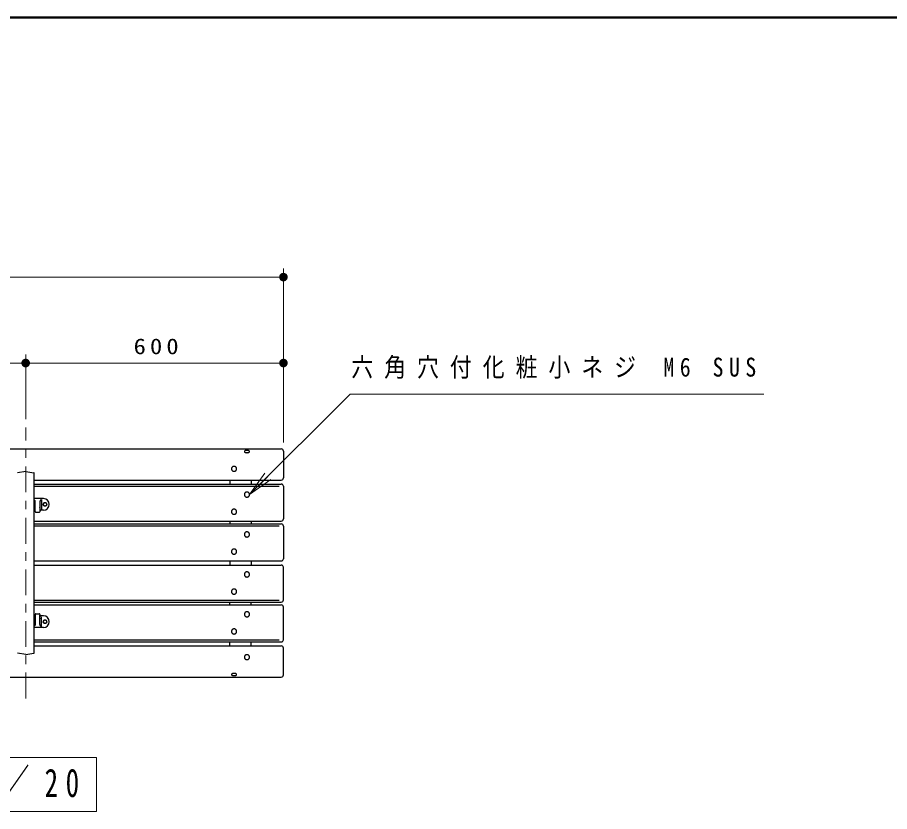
# Model space of a CAD drawing. Units: millimetres on the paper, scale 1:20. Extents: x -365 to 12, y -47 to 257.
# Drawn here: x -240.4 to -138.9, y 164.6 to 257 of the extents above; entities that cross this region are included whole.
import ezdxf

# ---------------------------------------------------------------- set-up
doc = ezdxf.new("R2010")
doc.units = ezdxf.units.MM
doc.linetypes.add('USER2', pattern=[6, 3, -1, 1, -1])
doc.layers.add('LY_1', color=7, linetype='Continuous', lineweight=25)
doc.layers.add('LY_2', color=7, linetype='Continuous', lineweight=13)
doc.styles.add('ＭＳ ゴシック', font='')
doc.styles.get('ＭＳ ゴシック').set_extended_font_data('MS Gothic')

# ---------------------------------------------------------------- blocks, each defined once
blk = doc.blocks.new('filled_dot')
at = {"color": 0, "linetype": 'Continuous', "lineweight": -2, "const_width": 1.25}
blk.add_lwpolyline([(-0.625, 0, 1), (0.625, 0, 1)], format="xyb", close=True, dxfattribs=at)

msp = doc.modelspace()

# ---------------------------------------------------------------- linework, layer by layer
at = {"layer": 'LY_1', "lineweight": 13}
for p, q in [((-209.479, 207.537), (-209.479, 227.787)), ((-299.479, 226.787), (-209.479, 226.787)), ((-239.479, 210.268), (-239.479, 217.787)), ((-269.479, 216.787), (-239.479, 216.787)), ((-239.479, 216.787), (-209.479, 216.787)), ((-213.429, 201.481), (-211.66, 203.955)), ((-213.429, 201.481), (-211.307, 203.602)), ((-210.953, 203.248), (-213.429, 201.481)), ((-231.229, 170.899), (-277.729, 170.899)), ((-231.229, 164.599), (-231.229, 170.899)), ((-277.729, 164.599), (-231.229, 164.599))]:
    msp.add_line(p, q, dxfattribs=at)
at = {"layer": 'LY_1', "linetype": 'USER2', "lineweight": 13}
msp.add_line((-239.479, 177.768), (-239.479, 209.268), dxfattribs=at)
at = {"layer": 'LY_1'}
for p, q in [((-299.229, 206.787), (-209.728, 206.787)), ((-209.479, 206.537), (-209.479, 203.413)), ((-239.479, 204.168), (-240.436, 204.024)), ((-239.479, 204.168), (-238.521, 204.024)), ((-238.479, 183.061), (-238.479, 203.975)), ((-238.479, 203.163), (-209.728, 203.163)), ((-215.729, 203.163), (-215.729, 202.698)), ((-213.229, 203.163), (-213.229, 202.698)), ((-238.479, 202.698), (-209.728, 202.698)), ((-238.479, 202.468), (-209.978, 202.468)), ((-209.479, 202.448), (-209.479, 198.647)), ((-237.404, 201.018), (-238.479, 201.018)), ((-238.433, 200.81), (-238.479, 200.81)), ((-238.479, 200.375), (-238.433, 200.375)), ((-238.383, 199.518), (-238.383, 200.76)), ((-237.843, 199.993), (-237.843, 199.576)), ((-237.647, 200.906), (-237.647, 199.769)), ((-238.283, 199.418), (-237.926, 199.418)), ((-237.74, 199.655), (-237.837, 199.471)), ((-237.404, 199.668), (-237.718, 199.668)), ((-238.479, 198.397), (-209.728, 198.397)), ((-238.479, 198.059), (-209.728, 198.059)), ((-215.729, 198.397), (-215.729, 198.059)), ((-213.229, 198.397), (-213.229, 198.059)), ((-238.479, 197.829), (-209.978, 197.829)), ((-209.479, 197.809), (-209.479, 194.008)), ((-238.479, 193.758), (-209.728, 193.758)), ((-238.479, 193.278), (-209.728, 193.278)), ((-215.729, 193.758), (-215.729, 193.278)), ((-213.229, 193.758), (-213.229, 193.278)), ((-209.479, 189.227), (-209.479, 193.028)), ((-238.479, 189.207), (-209.978, 189.207)), ((-238.479, 188.977), (-209.728, 188.977)), ((-215.729, 188.639), (-215.729, 188.977)), ((-213.229, 188.639), (-213.229, 188.977)), ((-238.479, 188.639), (-209.728, 188.639)), ((-209.479, 184.588), (-209.479, 188.389)), ((-238.383, 187.518), (-238.383, 186.276)), ((-238.283, 187.618), (-237.926, 187.618)), ((-237.843, 187.043), (-237.843, 187.46)), ((-237.74, 187.381), (-237.837, 187.565)), ((-237.404, 187.368), (-237.718, 187.368)), ((-237.647, 186.13), (-237.647, 187.267)), ((-238.479, 186.661), (-238.433, 186.661)), ((-238.433, 186.226), (-238.479, 186.226)), ((-237.404, 186.018), (-238.479, 186.018)), ((-238.479, 184.568), (-209.978, 184.568)), ((-238.479, 184.338), (-209.728, 184.338)), ((-238.479, 183.873), (-209.728, 183.873)), ((-215.729, 183.873), (-215.729, 184.338)), ((-213.229, 183.873), (-213.229, 184.338)), ((-239.479, 182.868), (-240.436, 183.012)), ((-239.479, 182.868), (-238.521, 183.012)), ((-209.479, 180.499), (-209.479, 183.623)), ((-299.229, 180.249), (-209.728, 180.249))]:
    msp.add_line(p, q, dxfattribs=at)
at = {"layer": 'LY_1', "lineweight": 13}
msp.add_lwpolyline([(-213.429, 201.481), (-201.718, 213.184), (-153.585, 213.184)], dxfattribs=at)
at = {"layer": 'LY_1'}
for points in [[(-213.429, 206.491), (-213.43, 206.503), (-213.433, 206.515), (-213.439, 206.526), (-213.447, 206.537), (-213.457, 206.548), (-213.469, 206.558), (-213.483, 206.568), (-213.499, 206.577), (-213.516, 206.586), (-213.536, 206.594), (-213.556, 206.601), (-213.579, 206.607), (-213.602, 206.613), (-213.626, 206.617), (-213.651, 206.621), (-213.676, 206.623), (-213.702, 206.625), (-213.729, 206.625), (-213.755, 206.625), (-213.781, 206.623), (-213.806, 206.621), (-213.831, 206.617), (-213.855, 206.613), (-213.879, 206.607), (-213.901, 206.601), (-213.921, 206.594), (-213.941, 206.586), (-213.958, 206.577), (-213.974, 206.568), (-213.988, 206.558), (-214, 206.548), (-214.01, 206.537), (-214.018, 206.526), (-214.024, 206.515), (-214.027, 206.503), (-214.029, 206.491), (-214.027, 206.48), (-214.024, 206.468), (-214.018, 206.457), (-214.01, 206.446), (-214, 206.435), (-213.988, 206.424), (-213.974, 206.415), (-213.958, 206.405), (-213.941, 206.397), (-213.921, 206.389), (-213.901, 206.382), (-213.879, 206.375), (-213.855, 206.37), (-213.831, 206.366), (-213.806, 206.362), (-213.781, 206.36), (-213.755, 206.358), (-213.729, 206.358), (-213.702, 206.358), (-213.676, 206.36), (-213.651, 206.362), (-213.626, 206.366), (-213.602, 206.37), (-213.579, 206.375), (-213.556, 206.382), (-213.536, 206.389), (-213.516, 206.397), (-213.499, 206.405), (-213.483, 206.415), (-213.469, 206.424), (-213.457, 206.435), (-213.447, 206.446), (-213.439, 206.457), (-213.433, 206.468), (-213.43, 206.48)], [(-214.929, 204.477), (-214.93, 204.502), (-214.933, 204.526), (-214.939, 204.551), (-214.947, 204.574), (-214.957, 204.597), (-214.969, 204.619), (-214.983, 204.64), (-214.999, 204.66), (-215.016, 204.678), (-215.036, 204.695), (-215.056, 204.71), (-215.079, 204.723), (-215.102, 204.735), (-215.126, 204.744), (-215.151, 204.752), (-215.176, 204.757), (-215.202, 204.761), (-215.229, 204.762), (-215.255, 204.761), (-215.281, 204.757), (-215.306, 204.752), (-215.331, 204.744), (-215.355, 204.735), (-215.379, 204.723), (-215.401, 204.71), (-215.421, 204.695), (-215.441, 204.678), (-215.458, 204.66), (-215.474, 204.64), (-215.488, 204.619), (-215.5, 204.597), (-215.51, 204.574), (-215.518, 204.551), (-215.524, 204.526), (-215.527, 204.502), (-215.529, 204.477), (-215.527, 204.452), (-215.524, 204.428), (-215.518, 204.403), (-215.51, 204.38), (-215.5, 204.357), (-215.488, 204.335), (-215.474, 204.314), (-215.458, 204.294), (-215.441, 204.276), (-215.421, 204.259), (-215.401, 204.244), (-215.379, 204.231), (-215.355, 204.219), (-215.331, 204.21), (-215.306, 204.202), (-215.281, 204.197), (-215.255, 204.194), (-215.229, 204.193), (-215.202, 204.194), (-215.176, 204.197), (-215.151, 204.202), (-215.126, 204.21), (-215.102, 204.219), (-215.079, 204.231), (-215.056, 204.244), (-215.036, 204.259), (-215.016, 204.276), (-214.999, 204.294), (-214.983, 204.314), (-214.969, 204.335), (-214.957, 204.357), (-214.947, 204.38), (-214.939, 204.403), (-214.933, 204.428), (-214.93, 204.452)], [(-213.429, 201.481), (-213.43, 201.507), (-213.433, 201.533), (-213.439, 201.559), (-213.447, 201.584), (-213.457, 201.608), (-213.469, 201.631), (-213.483, 201.653), (-213.499, 201.674), (-213.516, 201.693), (-213.536, 201.71), (-213.556, 201.726), (-213.579, 201.74), (-213.602, 201.752), (-213.626, 201.762), (-213.651, 201.77), (-213.676, 201.776), (-213.702, 201.779), (-213.729, 201.78), (-213.755, 201.779), (-213.781, 201.776), (-213.806, 201.77), (-213.831, 201.762), (-213.855, 201.752), (-213.879, 201.74), (-213.901, 201.726), (-213.921, 201.71), (-213.941, 201.693), (-213.958, 201.674), (-213.974, 201.653), (-213.988, 201.631), (-214, 201.608), (-214.01, 201.584), (-214.018, 201.559), (-214.024, 201.533), (-214.027, 201.507), (-214.029, 201.481), (-214.027, 201.455), (-214.024, 201.429), (-214.018, 201.404), (-214.01, 201.379), (-214, 201.355), (-213.988, 201.332), (-213.974, 201.31), (-213.958, 201.289), (-213.941, 201.27), (-213.921, 201.252), (-213.901, 201.236), (-213.879, 201.222), (-213.855, 201.21), (-213.831, 201.2), (-213.806, 201.192), (-213.781, 201.186), (-213.755, 201.183), (-213.729, 201.182), (-213.702, 201.183), (-213.676, 201.186), (-213.651, 201.192), (-213.626, 201.2), (-213.602, 201.21), (-213.579, 201.222), (-213.556, 201.236), (-213.536, 201.252), (-213.516, 201.27), (-213.499, 201.289), (-213.483, 201.31), (-213.469, 201.332), (-213.457, 201.355), (-213.447, 201.379), (-213.439, 201.404), (-213.433, 201.429), (-213.43, 201.455)], [(-214.929, 199.486), (-214.93, 199.512), (-214.933, 199.538), (-214.939, 199.563), (-214.947, 199.588), (-214.957, 199.612), (-214.969, 199.636), (-214.983, 199.658), (-214.999, 199.678), (-215.016, 199.698), (-215.036, 199.715), (-215.056, 199.731), (-215.079, 199.745), (-215.102, 199.757), (-215.126, 199.767), (-215.151, 199.775), (-215.176, 199.781), (-215.202, 199.784), (-215.229, 199.785), (-215.255, 199.784), (-215.281, 199.781), (-215.306, 199.775), (-215.331, 199.767), (-215.355, 199.757), (-215.379, 199.745), (-215.401, 199.731), (-215.421, 199.715), (-215.441, 199.698), (-215.458, 199.678), (-215.474, 199.658), (-215.488, 199.636), (-215.5, 199.612), (-215.51, 199.588), (-215.518, 199.563), (-215.524, 199.538), (-215.527, 199.512), (-215.529, 199.486), (-215.527, 199.46), (-215.524, 199.434), (-215.518, 199.409), (-215.51, 199.384), (-215.5, 199.36), (-215.488, 199.336), (-215.474, 199.314), (-215.458, 199.294), (-215.441, 199.274), (-215.421, 199.257), (-215.401, 199.241), (-215.379, 199.227), (-215.355, 199.215), (-215.331, 199.205), (-215.306, 199.197), (-215.281, 199.191), (-215.255, 199.188), (-215.229, 199.187), (-215.202, 199.188), (-215.176, 199.191), (-215.151, 199.197), (-215.126, 199.205), (-215.102, 199.215), (-215.079, 199.227), (-215.056, 199.241), (-215.036, 199.257), (-215.016, 199.274), (-214.999, 199.294), (-214.983, 199.314), (-214.969, 199.336), (-214.957, 199.36), (-214.947, 199.384), (-214.939, 199.409), (-214.933, 199.434), (-214.93, 199.46)], [(-213.429, 196.842), (-213.43, 196.868), (-213.433, 196.894), (-213.439, 196.92), (-213.447, 196.945), (-213.457, 196.969), (-213.469, 196.992), (-213.483, 197.014), (-213.499, 197.035), (-213.516, 197.054), (-213.536, 197.072), (-213.556, 197.088), (-213.579, 197.102), (-213.602, 197.114), (-213.626, 197.124), (-213.651, 197.131), (-213.676, 197.137), (-213.702, 197.14), (-213.729, 197.142), (-213.755, 197.14), (-213.781, 197.137), (-213.806, 197.131), (-213.831, 197.124), (-213.855, 197.114), (-213.879, 197.102), (-213.901, 197.088), (-213.921, 197.072), (-213.941, 197.054), (-213.958, 197.035), (-213.974, 197.014), (-213.988, 196.992), (-214, 196.969), (-214.01, 196.945), (-214.018, 196.92), (-214.024, 196.894), (-214.027, 196.868), (-214.029, 196.842), (-214.027, 196.816), (-214.024, 196.79), (-214.018, 196.765), (-214.01, 196.74), (-214, 196.716), (-213.988, 196.693), (-213.974, 196.671), (-213.958, 196.65), (-213.941, 196.631), (-213.921, 196.613), (-213.901, 196.597), (-213.879, 196.583), (-213.855, 196.571), (-213.831, 196.561), (-213.806, 196.553), (-213.781, 196.548), (-213.755, 196.544), (-213.729, 196.543), (-213.702, 196.544), (-213.676, 196.548), (-213.651, 196.553), (-213.626, 196.561), (-213.602, 196.571), (-213.579, 196.583), (-213.556, 196.597), (-213.536, 196.613), (-213.516, 196.631), (-213.499, 196.65), (-213.483, 196.671), (-213.469, 196.693), (-213.457, 196.716), (-213.447, 196.74), (-213.439, 196.765), (-213.433, 196.79), (-213.43, 196.816)], [(-214.929, 194.847), (-214.93, 194.873), (-214.933, 194.899), (-214.939, 194.925), (-214.947, 194.95), (-214.957, 194.974), (-214.969, 194.997), (-214.983, 195.019), (-214.999, 195.04), (-215.016, 195.059), (-215.036, 195.076), (-215.056, 195.092), (-215.079, 195.106), (-215.102, 195.118), (-215.126, 195.128), (-215.151, 195.136), (-215.176, 195.142), (-215.202, 195.145), (-215.229, 195.146), (-215.255, 195.145), (-215.281, 195.142), (-215.306, 195.136), (-215.331, 195.128), (-215.355, 195.118), (-215.379, 195.106), (-215.401, 195.092), (-215.421, 195.076), (-215.441, 195.059), (-215.458, 195.04), (-215.474, 195.019), (-215.488, 194.997), (-215.5, 194.974), (-215.51, 194.95), (-215.518, 194.925), (-215.524, 194.899), (-215.527, 194.873), (-215.529, 194.847), (-215.527, 194.821), (-215.524, 194.795), (-215.518, 194.77), (-215.51, 194.745), (-215.5, 194.721), (-215.488, 194.698), (-215.474, 194.675), (-215.458, 194.655), (-215.441, 194.636), (-215.421, 194.618), (-215.401, 194.602), (-215.379, 194.588), (-215.355, 194.576), (-215.331, 194.566), (-215.306, 194.558), (-215.281, 194.552), (-215.255, 194.549), (-215.229, 194.548), (-215.202, 194.549), (-215.176, 194.552), (-215.151, 194.558), (-215.126, 194.566), (-215.102, 194.576), (-215.079, 194.588), (-215.056, 194.602), (-215.036, 194.618), (-215.016, 194.636), (-214.999, 194.655), (-214.983, 194.675), (-214.969, 194.698), (-214.957, 194.721), (-214.947, 194.745), (-214.939, 194.77), (-214.933, 194.795), (-214.93, 194.821)], [(-213.429, 192.189), (-213.43, 192.215), (-213.433, 192.241), (-213.439, 192.266), (-213.447, 192.291), (-213.457, 192.315), (-213.469, 192.338), (-213.483, 192.36), (-213.499, 192.381), (-213.516, 192.4), (-213.536, 192.418), (-213.556, 192.434), (-213.579, 192.448), (-213.602, 192.46), (-213.626, 192.47), (-213.651, 192.478), (-213.676, 192.483), (-213.702, 192.487), (-213.729, 192.488), (-213.755, 192.487), (-213.781, 192.483), (-213.806, 192.478), (-213.831, 192.47), (-213.855, 192.46), (-213.879, 192.448), (-213.901, 192.434), (-213.921, 192.418), (-213.941, 192.4), (-213.958, 192.381), (-213.974, 192.36), (-213.988, 192.338), (-214, 192.315), (-214.01, 192.291), (-214.018, 192.266), (-214.024, 192.241), (-214.027, 192.215), (-214.029, 192.189), (-214.027, 192.163), (-214.024, 192.137), (-214.018, 192.111), (-214.01, 192.086), (-214, 192.062), (-213.988, 192.039), (-213.974, 192.017), (-213.958, 191.996), (-213.941, 191.977), (-213.921, 191.959), (-213.901, 191.944), (-213.879, 191.93), (-213.855, 191.917), (-213.831, 191.907), (-213.806, 191.9), (-213.781, 191.894), (-213.755, 191.891), (-213.729, 191.889), (-213.702, 191.891), (-213.676, 191.894), (-213.651, 191.9), (-213.626, 191.907), (-213.602, 191.917), (-213.579, 191.93), (-213.556, 191.944), (-213.536, 191.959), (-213.516, 191.977), (-213.499, 191.996), (-213.483, 192.017), (-213.469, 192.039), (-213.457, 192.062), (-213.447, 192.086), (-213.439, 192.111), (-213.433, 192.137), (-213.43, 192.163)], [(-214.929, 190.193), (-214.93, 190.22), (-214.933, 190.245), (-214.939, 190.271), (-214.947, 190.296), (-214.957, 190.32), (-214.969, 190.343), (-214.983, 190.365), (-214.999, 190.386), (-215.016, 190.405), (-215.036, 190.423), (-215.056, 190.439), (-215.079, 190.453), (-215.102, 190.465), (-215.126, 190.475), (-215.151, 190.483), (-215.176, 190.488), (-215.202, 190.492), (-215.229, 190.493), (-215.255, 190.492), (-215.281, 190.488), (-215.306, 190.483), (-215.331, 190.475), (-215.355, 190.465), (-215.379, 190.453), (-215.401, 190.439), (-215.421, 190.423), (-215.441, 190.405), (-215.458, 190.386), (-215.474, 190.365), (-215.488, 190.343), (-215.5, 190.32), (-215.51, 190.296), (-215.518, 190.271), (-215.524, 190.245), (-215.527, 190.22), (-215.529, 190.193), (-215.527, 190.167), (-215.524, 190.142), (-215.518, 190.116), (-215.51, 190.091), (-215.5, 190.067), (-215.488, 190.044), (-215.474, 190.022), (-215.458, 190.001), (-215.441, 189.982), (-215.421, 189.964), (-215.401, 189.948), (-215.379, 189.934), (-215.355, 189.922), (-215.331, 189.912), (-215.306, 189.904), (-215.281, 189.899), (-215.255, 189.895), (-215.229, 189.894), (-215.202, 189.895), (-215.176, 189.899), (-215.151, 189.904), (-215.126, 189.912), (-215.102, 189.922), (-215.079, 189.934), (-215.056, 189.948), (-215.036, 189.964), (-215.016, 189.982), (-214.999, 190.001), (-214.983, 190.022), (-214.969, 190.044), (-214.957, 190.067), (-214.947, 190.091), (-214.939, 190.116), (-214.933, 190.142), (-214.93, 190.167)], [(-213.429, 187.55), (-213.43, 187.576), (-213.433, 187.602), (-213.439, 187.627), (-213.447, 187.652), (-213.457, 187.676), (-213.469, 187.699), (-213.483, 187.722), (-213.499, 187.742), (-213.516, 187.761), (-213.536, 187.779), (-213.556, 187.795), (-213.579, 187.809), (-213.602, 187.821), (-213.626, 187.831), (-213.651, 187.839), (-213.676, 187.845), (-213.702, 187.848), (-213.729, 187.849), (-213.755, 187.848), (-213.781, 187.845), (-213.806, 187.839), (-213.831, 187.831), (-213.855, 187.821), (-213.879, 187.809), (-213.901, 187.795), (-213.921, 187.779), (-213.941, 187.761), (-213.958, 187.742), (-213.974, 187.722), (-213.988, 187.699), (-214, 187.676), (-214.01, 187.652), (-214.018, 187.627), (-214.024, 187.602), (-214.027, 187.576), (-214.029, 187.55), (-214.027, 187.524), (-214.024, 187.498), (-214.018, 187.472), (-214.01, 187.447), (-214, 187.423), (-213.988, 187.4), (-213.974, 187.378), (-213.958, 187.357), (-213.941, 187.338), (-213.921, 187.321), (-213.901, 187.305), (-213.879, 187.291), (-213.855, 187.279), (-213.831, 187.269), (-213.806, 187.261), (-213.781, 187.255), (-213.755, 187.252), (-213.729, 187.251), (-213.702, 187.252), (-213.676, 187.255), (-213.651, 187.261), (-213.626, 187.269), (-213.602, 187.279), (-213.579, 187.291), (-213.556, 187.305), (-213.536, 187.321), (-213.516, 187.338), (-213.499, 187.357), (-213.483, 187.378), (-213.469, 187.4), (-213.457, 187.423), (-213.447, 187.447), (-213.439, 187.472), (-213.433, 187.498), (-213.43, 187.524)], [(-214.929, 185.555), (-214.93, 185.581), (-214.933, 185.607), (-214.939, 185.632), (-214.947, 185.657), (-214.957, 185.681), (-214.969, 185.704), (-214.983, 185.726), (-214.999, 185.747), (-215.016, 185.766), (-215.036, 185.784), (-215.056, 185.8), (-215.079, 185.814), (-215.102, 185.826), (-215.126, 185.836), (-215.151, 185.844), (-215.176, 185.849), (-215.202, 185.853), (-215.229, 185.854), (-215.255, 185.853), (-215.281, 185.849), (-215.306, 185.844), (-215.331, 185.836), (-215.355, 185.826), (-215.379, 185.814), (-215.401, 185.8), (-215.421, 185.784), (-215.441, 185.766), (-215.458, 185.747), (-215.474, 185.726), (-215.488, 185.704), (-215.5, 185.681), (-215.51, 185.657), (-215.518, 185.632), (-215.524, 185.607), (-215.527, 185.581), (-215.529, 185.555), (-215.527, 185.529), (-215.524, 185.503), (-215.518, 185.477), (-215.51, 185.452), (-215.5, 185.428), (-215.488, 185.405), (-215.474, 185.383), (-215.458, 185.362), (-215.441, 185.343), (-215.421, 185.325), (-215.401, 185.31), (-215.379, 185.295), (-215.355, 185.283), (-215.331, 185.273), (-215.306, 185.266), (-215.281, 185.26), (-215.255, 185.257), (-215.229, 185.255), (-215.202, 185.257), (-215.176, 185.26), (-215.151, 185.266), (-215.126, 185.273), (-215.102, 185.283), (-215.079, 185.295), (-215.056, 185.31), (-215.036, 185.325), (-215.016, 185.343), (-214.999, 185.362), (-214.983, 185.383), (-214.969, 185.405), (-214.957, 185.428), (-214.947, 185.452), (-214.939, 185.477), (-214.933, 185.503), (-214.93, 185.529)], [(-213.429, 182.559), (-213.43, 182.584), (-213.433, 182.608), (-213.439, 182.632), (-213.447, 182.656), (-213.457, 182.679), (-213.469, 182.701), (-213.483, 182.722), (-213.499, 182.742), (-213.516, 182.76), (-213.536, 182.777), (-213.556, 182.792), (-213.579, 182.805), (-213.602, 182.817), (-213.626, 182.826), (-213.651, 182.834), (-213.676, 182.839), (-213.702, 182.842), (-213.729, 182.843), (-213.755, 182.842), (-213.781, 182.839), (-213.806, 182.834), (-213.831, 182.826), (-213.855, 182.817), (-213.879, 182.805), (-213.901, 182.792), (-213.921, 182.777), (-213.941, 182.76), (-213.958, 182.742), (-213.974, 182.722), (-213.988, 182.701), (-214, 182.679), (-214.01, 182.656), (-214.018, 182.632), (-214.024, 182.608), (-214.027, 182.584), (-214.029, 182.559), (-214.027, 182.534), (-214.024, 182.509), (-214.018, 182.485), (-214.01, 182.461), (-214, 182.439), (-213.988, 182.416), (-213.974, 182.396), (-213.958, 182.376), (-213.941, 182.358), (-213.921, 182.341), (-213.901, 182.326), (-213.879, 182.312), (-213.855, 182.301), (-213.831, 182.291), (-213.806, 182.284), (-213.781, 182.279), (-213.755, 182.275), (-213.729, 182.274), (-213.702, 182.275), (-213.676, 182.279), (-213.651, 182.284), (-213.626, 182.291), (-213.602, 182.301), (-213.579, 182.312), (-213.556, 182.326), (-213.536, 182.341), (-213.516, 182.358), (-213.499, 182.376), (-213.483, 182.396), (-213.469, 182.416), (-213.457, 182.439), (-213.447, 182.461), (-213.439, 182.485), (-213.433, 182.509), (-213.43, 182.534)], [(-214.929, 180.544), (-214.93, 180.556), (-214.933, 180.568), (-214.939, 180.579), (-214.947, 180.59), (-214.957, 180.601), (-214.969, 180.611), (-214.983, 180.621), (-214.999, 180.631), (-215.016, 180.639), (-215.036, 180.647), (-215.056, 180.654), (-215.079, 180.66), (-215.102, 180.666), (-215.126, 180.67), (-215.151, 180.674), (-215.176, 180.676), (-215.202, 180.678), (-215.229, 180.678), (-215.255, 180.678), (-215.281, 180.676), (-215.306, 180.674), (-215.331, 180.67), (-215.355, 180.666), (-215.379, 180.66), (-215.401, 180.654), (-215.421, 180.647), (-215.441, 180.639), (-215.458, 180.631), (-215.474, 180.621), (-215.488, 180.611), (-215.5, 180.601), (-215.51, 180.59), (-215.518, 180.579), (-215.524, 180.568), (-215.527, 180.556), (-215.529, 180.544), (-215.527, 180.533), (-215.524, 180.521), (-215.518, 180.51), (-215.51, 180.499), (-215.5, 180.488), (-215.488, 180.478), (-215.474, 180.468), (-215.458, 180.458), (-215.441, 180.45), (-215.421, 180.442), (-215.401, 180.435), (-215.379, 180.429), (-215.355, 180.423), (-215.331, 180.419), (-215.306, 180.415), (-215.281, 180.413), (-215.255, 180.411), (-215.229, 180.411), (-215.202, 180.411), (-215.176, 180.413), (-215.151, 180.415), (-215.126, 180.419), (-215.102, 180.423), (-215.079, 180.429), (-215.056, 180.435), (-215.036, 180.442), (-215.016, 180.45), (-214.999, 180.458), (-214.983, 180.468), (-214.969, 180.478), (-214.957, 180.488), (-214.947, 180.499), (-214.939, 180.51), (-214.933, 180.521), (-214.93, 180.533)]]:
    msp.add_lwpolyline(points, close=True, dxfattribs=at)
for points in [[(-237.647, 200.906), (-237.684, 200.888), (-237.719, 200.865), (-237.749, 200.838), (-237.774, 200.805), (-237.792, 200.768), (-237.804, 200.726), (-237.812, 200.678), (-237.817, 200.622), (-237.822, 200.553), (-237.826, 200.477), (-237.83, 200.397), (-237.833, 200.315), (-237.836, 200.235), (-237.838, 200.16), (-237.839, 200.091), (-237.841, 200.033), (-237.841, 199.987), (-237.842, 199.958), (-237.842, 199.947), (-237.843, 199.958), (-237.843, 199.993)], [(-237.647, 186.13), (-237.684, 186.148), (-237.719, 186.171), (-237.749, 186.198), (-237.774, 186.231), (-237.792, 186.267), (-237.804, 186.309), (-237.812, 186.358), (-237.817, 186.414), (-237.822, 186.483), (-237.826, 186.559), (-237.83, 186.639), (-237.833, 186.72), (-237.836, 186.801), (-237.838, 186.876), (-237.839, 186.945), (-237.841, 187.003), (-237.841, 187.049), (-237.842, 187.078), (-237.842, 187.089), (-237.843, 187.078), (-237.843, 187.043)]]:
    msp.add_lwpolyline(points, dxfattribs=at)
at = {"layer": 'LY_1', "lineweight": 13}
for centre in [(-237.229, 200.343), (-237.229, 186.693)]:
    msp.add_circle(centre, 0.225, dxfattribs=at)
at = {"layer": 'LY_1'}
for centre in [(-237.229, 200.343), (-237.229, 186.693)]:
    msp.add_circle(centre, 0.2, dxfattribs=at)
for centre, radius, start, end in [((-209.729, 206.537), 0.25, 359.99996, 90), ((-238.529, 203.975), 0.05, 0, 81.46923), ((-209.729, 203.413), 0.25, 269.99996, 359.99995), ((-209.728, 202.448), 0.25, 359.99996, 90), ((-237.404, 200.343), 0.675, 270, 90), ((-238.433, 200.76), 0.05, 360, 90), ((-238.433, 200.325), 0.05, 0, 90), ((-238.283, 199.518), 0.1, 180, 270), ((-237.926, 199.518), 0.1, 270, 332.13251), ((-237.718, 199.643), 0.025, 90, 152.13251), ((-209.728, 198.647), 0.25, 269.99996, 359.99995), ((-209.728, 197.809), 0.25, 359.99996, 90), ((-209.728, 194.008), 0.25, 269.99996, 359.99995), ((-209.728, 193.028), 0.25, 0.00006, 90.00004), ((-209.728, 189.227), 0.25, 270, 0.00004), ((-209.728, 188.389), 0.25, 0.00006, 90.00004), ((-238.283, 187.518), 0.1, 90, 180), ((-237.926, 187.518), 0.1, 27.86749, 90), ((-237.718, 187.393), 0.025, 207.86749, 270), ((-237.404, 186.693), 0.675, 270, 90), ((-238.433, 186.711), 0.05, 270, 0), ((-238.433, 186.276), 0.05, 270, 0), ((-209.729, 183.623), 0.25, 0.00006, 90.00004), ((-209.728, 184.588), 0.25, 270, 0.00004), ((-238.529, 183.061), 0.05, 278.53077, 0), ((-209.729, 180.499), 0.25, 270, 0.00004)]:
    msp.add_arc(centre, radius, start, end, dxfattribs=at)
at = {"layer": 'LY_2', "lineweight": 50}
msp.add_line((0, 257), (-365, 257), dxfattribs=at)

# ---------------------------------------------------------------- block references
at = {"layer": 'LY_1', "lineweight": 13, "xscale": 0.4, "yscale": 0.4, "rotation": 180}
for p in [(-209.479, 226.787), (-239.479, 216.787), (-209.479, 216.787)]:
    msp.add_blockref('filled_dot', p, dxfattribs=at)
at = {"layer": 'LY_1', "lineweight": 13, "xscale": 0.4, "yscale": 0.4}
msp.add_blockref('filled_dot', (-239.479, 216.787), dxfattribs=at)

# ---------------------------------------------------------------- texts
at = {"layer": 'LY_1', "style": 'ＭＳ ゴシック'}
for s, insert, char_height, attachment_point in [('\\T1.33;\\W1.15;600', (-224.062, 217.787), 1.833, 8), ('\\T1.5;\\W0.85;六角穴付化粧小ネジ\\~M6\\~SUS', (-201.585, 216.184), 2.199, 4), ('\\T1.56;\\W0.7;平面図\u3000Ｓ＝１／20', (-254.479, 167.749), 3.299, 5)]:
    msp.add_mtext(s, dxfattribs=dict(at, insert=insert, char_height=char_height, attachment_point=attachment_point))

doc.saveas('drawing.dxf')
